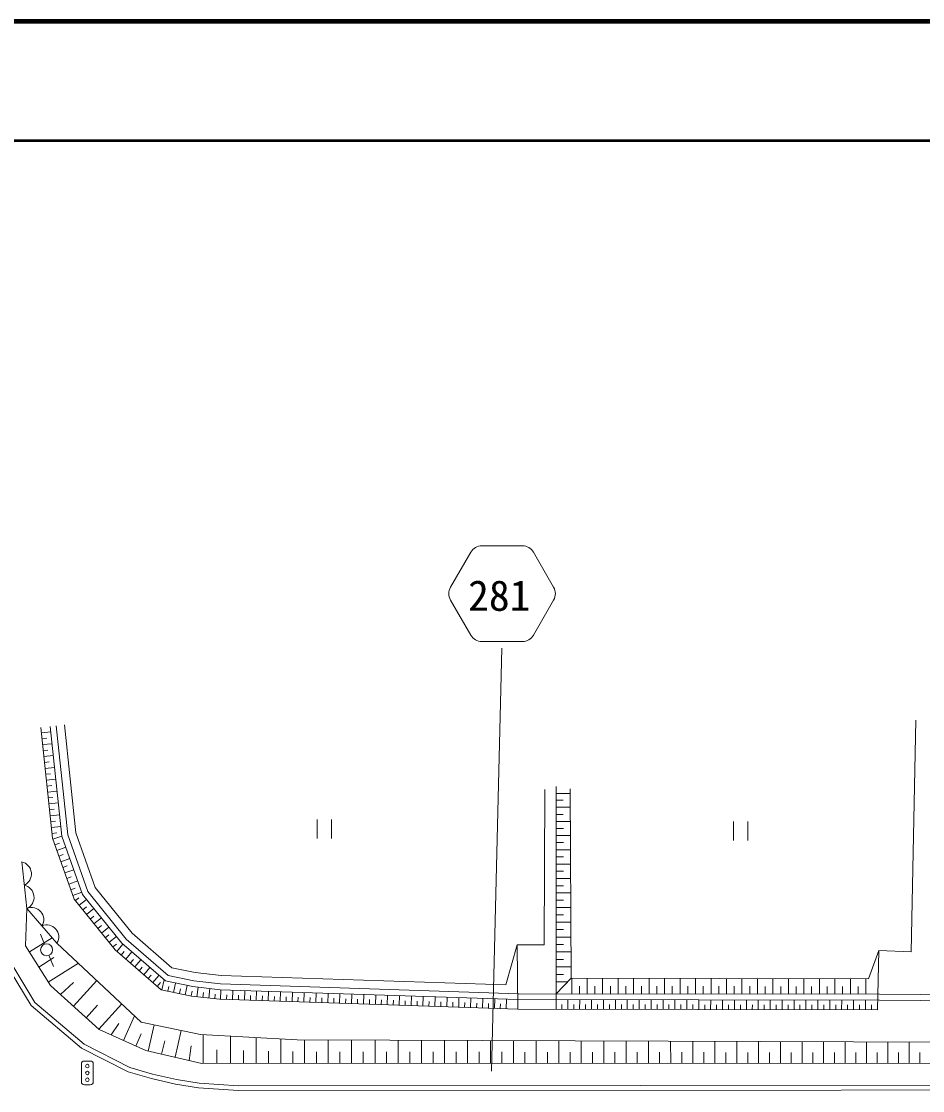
# Model space of a CAD drawing. Units: millimetres, scale not verified. Extents: x 40000 to 680000, y 20000 to 380000.
# Drawn here: x 427382 to 503058, y 290159 to 380000 of the extents above; entities that cross this region are included whole.
import ezdxf
from ezdxf.enums import TextEntityAlignment as Align

# ---------------------------------------------------------------- set-up
doc = ezdxf.new("R2010")
doc.units = ezdxf.units.MM
doc.header["$LTSCALE"] = 1000
for name, color, linetype, lineweight in [('M-BGD', 7, 'Continuous', 13), ('M-STR-HTXT', 7, 'Continuous', 13), ('M-TTL', 2, 'Continuous', 140), ('M-TTL-LINE', 7, 'Continuous', 50)]:
    doc.layers.add(name, color=color, linetype=linetype, lineweight=lineweight)
doc.styles.add('ＭＳ ゴシック', font='')
doc.styles.get('ＭＳ ゴシック').set_extended_font_data('MS Gothic')

msp = doc.modelspace()

# ---------------------------------------------------------------- linework, layer by layer
at = {"layer": 'M-BGD'}
for p, q in [((502099, 301834), (502481, 321298)), ((429057, 320221), (429852, 320305)), ((429109, 319724), (429507, 319766)), ((429162, 319227), (429957, 319311)), ((429214, 318729), (429612, 318771)), ((429267, 318232), (430062, 318316)), ((429319, 317735), (429717, 317777)), ((429372, 317238), (430167, 317322)), ((429424, 316741), (429822, 316782)), ((429477, 316243), (430272, 316327)), ((429529, 315746), (429927, 315788)), ((471279, 302407), (471327, 315450)), ((472283, 296999), (472301, 315702)), ((473464, 315521), (473549, 299597)), ((429582, 315249), (430377, 315333)), ((429634, 314752), (430032, 314794)), ((472300, 315137), (473466, 315136)), ((472300, 314550), (472886, 314550)), ((429687, 314254), (430482, 314338)), ((429739, 313757), (430137, 313799)), ((472299, 313964), (473472, 313962)), ((429792, 313260), (430587, 313344)), ((429844, 312763), (430242, 312805)), ((452229, 312951), (452229, 311351)), ((453429, 311351), (453429, 312951)), ((472298, 312783), (473478, 312782)), ((472299, 313373), (472889, 313373)), ((487190, 312767), (487190, 311167)), ((488390, 311167), (488390, 312767)), ((429897, 312265), (430692, 312349)), ((429949, 311768), (430347, 311810)), ((472297, 312189), (472891, 312188)), ((430025, 311276), (430779, 311544)), ((430192, 310805), (430569, 310939)), ((472296, 310997), (472894, 310997)), ((472297, 311595), (473485, 311594)), ((430359, 310334), (431113, 310601)), ((430526, 309862), (430903, 309996)), ((472296, 310399), (473491, 310398)), ((430693, 309391), (431447, 309659)), ((430860, 308920), (431237, 309054)), ((472294, 309196), (473498, 309195)), ((472295, 309798), (472897, 309797)), ((431027, 308449), (431781, 308716)), ((472294, 308591), (472899, 308590)), ((431195, 307977), (431572, 308111)), ((431362, 307506), (432116, 307774)), ((472293, 307986), (473504, 307984)), ((472293, 307376), (472902, 307376)), ((431529, 307035), (431906, 307169)), ((431696, 306564), (432450, 306831)), ((431907, 306117), (432219, 306369)), ((472292, 306767), (473511, 306766)), ((432221, 305728), (432844, 306231)), ((432536, 305339), (432847, 305590)), ((472291, 306154), (472905, 306153)), ((472291, 305541), (473517, 305540)), ((427851, 305457), (427732, 302336)), ((432850, 304950), (433472, 305453)), ((433164, 304561), (433475, 304812)), ((433478, 304172), (434100, 304675)), ((472290, 304924), (472907, 304923)), ((433792, 303783), (434103, 304034)), ((434106, 303394), (434728, 303897)), ((472289, 303686), (472910, 303685)), ((472290, 304307), (473524, 304306)), ((428059, 301811), (429975, 303005)), ((429318, 302458), (428984, 303300)), ((434420, 303005), (434731, 303256)), ((434734, 302616), (435357, 303119)), ((472288, 303065), (473530, 303064)), ((427732, 302336), (429816, 298992)), ((437445, 295920), (430371, 302549)), ((435048, 302227), (435360, 302478)), ((435386, 301861), (435910, 302465)), ((468061, 299039), (469002, 302418)), ((469002, 302418), (469073, 297004)), ((469002, 302418), (471279, 302407)), ((472288, 302440), (472913, 302440)), ((499373, 301935), (498501, 299558)), ((499260, 296956), (499373, 301935)), ((499373, 301935), (502099, 301834)), ((428850, 300541), (430119, 301332)), ((429699, 301533), (430072, 300593)), ((435764, 301533), (436026, 301836)), ((436142, 301206), (436666, 301810)), ((436519, 300878), (436782, 301180)), ((436897, 300551), (437421, 301155)), ((472287, 301816), (473537, 301814)), ((472287, 301187), (472915, 301186)), ((429641, 299272), (432179, 300854)), ((437275, 300223), (437537, 300525)), ((437653, 299895), (438177, 300500)), ((472286, 300558), (473544, 300557)), ((430657, 298230), (431744, 299241)), ((431744, 297246), (433711, 299419)), ((438030, 299568), (438293, 299870)), ((438408, 299240), (438932, 299845)), ((438786, 298913), (439072, 299243)), ((439181, 298619), (439358, 299475)), ((440160, 298416), (440322, 299200)), ((472284, 298299), (473549, 299597)), ((472285, 299928), (472915, 299928)), ((472285, 299299), (473257, 299298)), ((473549, 299597), (498501, 299558)), ((473590, 298297), (473592, 299597)), ((474890, 298295), (474892, 299595)), ((476190, 298293), (476192, 299593)), ((477490, 298291), (477492, 299591)), ((478790, 298288), (478792, 299588)), ((480090, 298286), (480092, 299586)), ((481390, 298284), (481392, 299584)), ((482690, 298282), (482692, 299582)), ((483990, 298280), (483992, 299580)), ((485290, 298278), (485292, 299578)), ((486590, 298276), (486592, 299576)), ((487890, 298274), (487892, 299574)), ((489190, 298272), (489192, 299572)), ((490490, 298270), (490492, 299570)), ((491790, 298268), (491792, 299568)), ((493090, 298266), (493092, 299566)), ((494390, 298264), (494392, 299564)), ((495690, 298262), (495692, 299562)), ((496990, 298260), (496992, 299560)), ((498290, 298258), (498292, 299558)), ((429816, 298992), (433911, 295284)), ((439670, 298518), (439751, 298909)), ((440649, 298315), (440731, 298706)), ((441139, 298213), (441301, 298997)), ((441628, 298112), (441710, 298503)), ((442125, 298051), (442218, 298846)), ((442621, 297993), (442668, 298390)), ((443118, 297934), (443211, 298729)), ((443614, 297876), (443661, 298273)), ((444112, 297826), (444138, 298626)), ((445111, 297793), (445137, 298593)), ((446111, 297761), (446137, 298560)), ((447110, 297728), (447136, 298527)), ((448110, 297695), (448136, 298494)), ((449109, 297662), (449135, 298461)), ((450108, 297629), (450135, 298428)), ((451108, 297596), (451134, 298395)), ((452107, 297563), (452134, 298363)), ((453107, 297530), (453133, 298330)), ((454106, 297497), (454133, 298297)), ((474240, 298296), (474241, 298946)), ((475540, 298294), (475541, 298944)), ((476840, 298292), (476841, 298942)), ((478140, 298290), (478141, 298940)), ((479440, 298287), (479441, 298937)), ((480740, 298285), (480741, 298935)), ((482040, 298283), (482041, 298933)), ((483340, 298281), (483341, 298931)), ((484640, 298279), (484641, 298929)), ((485940, 298277), (485941, 298927)), ((487240, 298275), (487241, 298925)), ((488540, 298273), (488541, 298923)), ((489840, 298271), (489841, 298921)), ((491140, 298269), (491141, 298919)), ((492440, 298267), (492441, 298917)), ((493740, 298265), (493741, 298915)), ((495040, 298263), (495041, 298913)), ((496340, 298261), (496341, 298911)), ((497640, 298259), (497641, 298909)), ((433880, 295312), (435814, 297449)), ((444611, 297810), (444625, 298210)), ((445611, 297777), (445624, 298177)), ((446610, 297744), (446624, 298144)), ((447610, 297711), (447623, 298111)), ((448609, 297678), (448622, 298078)), ((449609, 297645), (449622, 298045)), ((450608, 297612), (450621, 298012)), ((451608, 297580), (451621, 297979)), ((452607, 297547), (452620, 297946)), ((453607, 297514), (453620, 297913)), ((454606, 297481), (454619, 297880)), ((455106, 297464), (455132, 298264)), ((455605, 297448), (455619, 297848)), ((456105, 297431), (456132, 298231)), ((456605, 297415), (456618, 297815)), ((457105, 297399), (457131, 298198)), ((457604, 297382), (457618, 297782)), ((458104, 297366), (458130, 298165)), ((458604, 297349), (458617, 297749)), ((459104, 297333), (459130, 298132)), ((459603, 297316), (459616, 297716)), ((460103, 297300), (460129, 298099)), ((460603, 297283), (460616, 297683)), ((461102, 297267), (461129, 298066)), ((461602, 297250), (461615, 297650)), ((462102, 297234), (462128, 298033)), ((462602, 297218), (462615, 297617)), ((463101, 297201), (463128, 298000)), ((463601, 297185), (463614, 297584)), ((464101, 297168), (464127, 297967)), ((464601, 297152), (464614, 297551)), ((465100, 297135), (465127, 297935)), ((465600, 297119), (465613, 297518)), ((466100, 297102), (466126, 297902)), ((466600, 297086), (466613, 297486)), ((467099, 297069), (467126, 297869)), ((467599, 297053), (467612, 297453)), ((468099, 297037), (468125, 297836)), ((472760, 296998), (472761, 297398)), ((473260, 296997), (473262, 297797)), ((473760, 296996), (473761, 297396)), ((474260, 296996), (474262, 297796)), ((474760, 296995), (474761, 297395)), ((475260, 296994), (475262, 297794)), ((475760, 296993), (475761, 297393)), ((476260, 296992), (476262, 297792)), ((476760, 296992), (476761, 297392)), ((477260, 296991), (477262, 297791)), ((477760, 296990), (477761, 297390)), ((478260, 296989), (478262, 297789)), ((478760, 296989), (478761, 297389)), ((479260, 296988), (479262, 297788)), ((479760, 296987), (479761, 297387)), ((480260, 296986), (480262, 297786)), ((480760, 296985), (480761, 297385)), ((481260, 296985), (481262, 297785)), ((481760, 296984), (481761, 297384)), ((482260, 296983), (482262, 297783)), ((482760, 296982), (482761, 297382)), ((483260, 296981), (483262, 297781)), ((483760, 296981), (483761, 297381)), ((484260, 296980), (484262, 297780)), ((484760, 296979), (484761, 297379)), ((485260, 296978), (485262, 297778)), ((485760, 296978), (485761, 297378)), ((486260, 296977), (486262, 297777)), ((486760, 296976), (486761, 297376)), ((487260, 296975), (487262, 297775)), ((487760, 296974), (487761, 297374)), ((488260, 296974), (488262, 297774)), ((489260, 296972), (489262, 297772)), ((490260, 296971), (490262, 297771)), ((491260, 296969), (491262, 297769)), ((492260, 296967), (492262, 297767)), ((493260, 296966), (493262, 297766)), ((494260, 296964), (494262, 297764)), ((495260, 296963), (495262, 297763)), ((496260, 296961), (496262, 297761)), ((497260, 296960), (497262, 297760)), ((498260, 296958), (498262, 297758)), ((432812, 296279), (433779, 297348)), ((469098, 297004), (499260, 296956)), ((488760, 296973), (488761, 297373)), ((489760, 296971), (489761, 297371)), ((490760, 296970), (490761, 297370)), ((491760, 296968), (491761, 297368)), ((492760, 296967), (492761, 297367)), ((493760, 296965), (493761, 297365)), ((494760, 296964), (494761, 297364)), ((495760, 296962), (495761, 297362)), ((496760, 296960), (496761, 297360)), ((497760, 296959), (497761, 297359)), ((498760, 296957), (498761, 297357)), ((434912, 294835), (435559, 295808)), ((435950, 294367), (436885, 296445)), ((442424, 294866), (437445, 295920)), ((438033, 293478), (438543, 295688)), ((433911, 295284), (437818, 293528)), ((436985, 293902), (437450, 294937)), ((440283, 292959), (440803, 295210)), ((450530, 294430), (442424, 294866)), ((442641, 292437), (442641, 294855)), ((444935, 292438), (444934, 294731)), ((439158, 293218), (439418, 294344)), ((441461, 292687), (441630, 293916)), ((447110, 292439), (447109, 294614)), ((449173, 292440), (449172, 294503)), ((546079, 294084), (450530, 294430)), ((451161, 292441), (451160, 294428)), ((453140, 292441), (453139, 294421)), ((455112, 292442), (455111, 294414)), ((457075, 292443), (457075, 294407)), ((459031, 292444), (459030, 294399)), ((460979, 292444), (460978, 294392)), ((462920, 292445), (462919, 294385)), ((464852, 292446), (464851, 294378)), ((466777, 292446), (466776, 294371)), ((468694, 292447), (468694, 294364)), ((470604, 292448), (470603, 294358)), ((472506, 292449), (472505, 294351)), ((474400, 292449), (474400, 294344)), ((476287, 292450), (476287, 294337)), ((478167, 292451), (478166, 294330)), ((480038, 292451), (480038, 294323)), ((481903, 292452), (481902, 294317)), ((483760, 292453), (483759, 294310)), ((485609, 292454), (485609, 294303)), ((487452, 292454), (487451, 294297)), ((489287, 292455), (489286, 294290)), ((491114, 292456), (491114, 294283)), ((492935, 292456), (492934, 294277)), ((494748, 292457), (494747, 294270)), ((496553, 292458), (496553, 294264)), ((498352, 292458), (498351, 294257)), ((500144, 292459), (500143, 294251)), ((501928, 292460), (501927, 294244)), ((437818, 293528), (442543, 292437)), ((443788, 292438), (443788, 293584)), ((446022, 292439), (446022, 293526)), ((448141, 292439), (448141, 293471)), ((450167, 292440), (450166, 293434)), ((452150, 292441), (452150, 293431)), ((454126, 292442), (454125, 293427)), ((456093, 292442), (456093, 293424)), ((458053, 292443), (458053, 293421)), ((460005, 292444), (460005, 293418)), ((461949, 292445), (461949, 293415)), ((463886, 292445), (463885, 293412)), ((465815, 292446), (465814, 293409)), ((467736, 292447), (467735, 293405)), ((469649, 292448), (469649, 293402)), ((471555, 292448), (471555, 293399)), ((473453, 292449), (473453, 293396)), ((475344, 292450), (475343, 293393)), ((477227, 292450), (477227, 293390)), ((479103, 292451), (479102, 293387)), ((480971, 292452), (480970, 293384)), ((482831, 292453), (482831, 293381)), ((484685, 292453), (484684, 293378)), ((486531, 292454), (486530, 293375)), ((488369, 292455), (488369, 293372)), ((490200, 292455), (490200, 293369)), ((492024, 292456), (492024, 293366)), ((493841, 292457), (493841, 293363)), ((495651, 292457), (495650, 293360)), ((497453, 292458), (497452, 293357)), ((499248, 292459), (499247, 293354)), ((501036, 292459), (501035, 293352)), ((502817, 292460), (502816, 293349)), ((432420, 292395), (432420, 290895)), ((433170, 292645), (432670, 292645)), ((433420, 290895), (433420, 292395)), ((442543, 292437), (546907, 292477)), ((432670, 290645), (433170, 290645))]:
    msp.add_line(p, q, dxfattribs=at)
for points in [[(429804, 320762), (430777, 311549), (432521, 306630), (435822, 302542), (439473, 299376), (441781, 298897), (444069, 298628), (469099, 297804)], [(430301, 320815), (431268, 311661), (432964, 306878), (436183, 302890), (439702, 299839), (441861, 299391), (444106, 299127), (469116, 298303)], [(430998, 320888), (431955, 311817), (433584, 307225), (436689, 303379), (440023, 300487), (441973, 300083), (444159, 299826), (468061, 299039)], [(429009, 320678), (429991, 311371), (431813, 306234), (435244, 301984), (439106, 298635), (441653, 298107), (444009, 297830), (469073, 297004)], [(430371, 302549), (427851, 305457), (427415, 309382)], [(425977, 300996), (428196, 297313), (432434, 293724), (436340, 291737), (438300, 291166), (440325, 290703), (442253, 290391), (445599, 290159), (546866, 290238)], [(426320, 301202), (428505, 297575), (432657, 294059), (436488, 292110), (438401, 291553), (440402, 291096), (442299, 290788), (445613, 290559), (546866, 290638)], [(469100, 298304), (499440, 298256), (523745, 298058), (562786, 298120), (567653, 298068)], [(469099, 297804), (499438, 297756), (523744, 297558), (562784, 297620), (567631, 297568)]]:
    msp.add_lwpolyline(points, dxfattribs=at)
for centre, radius in [((429499, 301991), 500), ((432920, 292220), 150), ((432920, 291645), 150), ((432920, 291070), 150)]:
    msp.add_circle(centre, radius, dxfattribs=at)
for centre, radius, start, end in [((427179, 308362), 1046, 295.6722, 77.00818), ((427398, 306400), 1046, 295.6722, 77.00818), ((428246, 304526), 1011, 328.82854, 113.00023), ((429506, 303072), 1011, 328.82854, 113.00023), ((432670, 292395), 250, 90, 180), ((433170, 292395), 250, 360, 90), ((432670, 290895), 250, 180, 270), ((433170, 290895), 250, 270, 360)]:
    msp.add_arc(centre, radius, start, end, dxfattribs=at)
at = {"layer": 'M-STR-HTXT'}
for p, q in [((465119, 335398), (463418, 332452)), ((469449, 335934), (466047, 335934)), ((472077, 332452), (470376, 335398)), ((463418, 331381), (465119, 328435)), ((470376, 328435), (472077, 331381)), ((469449, 327899), (466047, 327899)), ((466866, 291803), (467721, 327341))]:
    msp.add_line(p, q, dxfattribs=at)
for centre, start, end in [((466047, 334863), 90, 150), ((469449, 334863), 30, 90), ((464346, 331917), 150, 210), ((471150, 331917), 330, 30), ((466047, 328970), 210, 270), ((469449, 328970), 270, 330)]:
    msp.add_arc(centre, 1071, start, end, dxfattribs=at)
at = {"layer": 'M-TTL'}
msp.add_line((680000, 380000), (40000, 380000), dxfattribs=at)
at = {"layer": 'M-TTL-LINE'}
msp.add_line((40000, 370000), (680000, 370000), dxfattribs=at)

# ---------------------------------------------------------------- texts
at = {"layer": 'M-STR-HTXT', "style": 'ＭＳ ゴシック'}
msp.add_text('281', height=2566, dxfattribs=at).set_placement((467511, 331759), align=Align.MIDDLE_CENTER)

doc.saveas('drawing.dxf')
